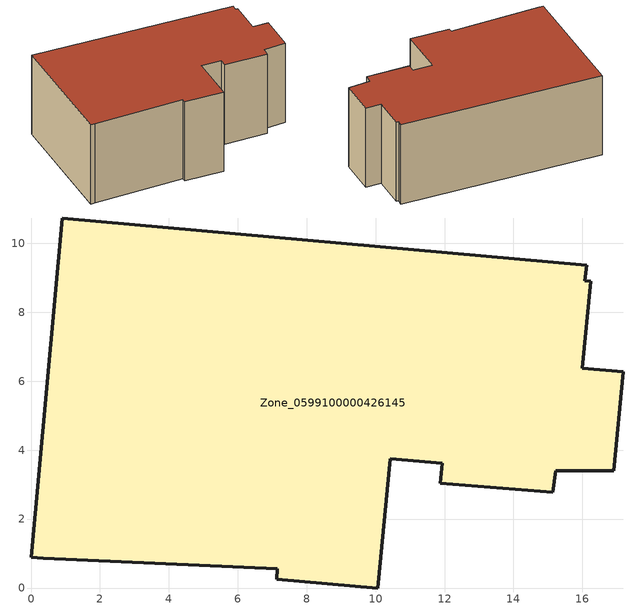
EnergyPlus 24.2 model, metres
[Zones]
Zone_0599100000426145
 floor ground (C_G): 0.91,10.74 16.13,9.36 16.07,8.92 16.25,8.9 16,6.38 17.19,6.28 16.9,3.41 15.23,3.41 15.13,2.79 11.88,3.04 11.93,3.62 10.42,3.75 10.06,0 7.13,0.26 7.15,0.56 0.36,0.86 0,0.89 z0
 wall outside (C_F): 10.42,3.75 11.93,3.62 11.88,3.04 15.13,2.79 15.23,3.41 16.9,3.41 17.19,6.28 16,6.38 16.25,8.9 16.07,8.92 16.13,9.36 0.91,10.74 0,0.89 0.36,0.86 7.15,0.56 7.13,0.26 10.06,0 10.42,3.75 z0:6.48
 roof outside (C_R): 0.91,10.74 0,0.89 0.36,0.86 7.15,0.56 7.13,0.26 10.06,0 10.42,3.75 11.93,3.62 11.88,3.04 15.13,2.79 15.23,3.41 16.9,3.41 17.19,6.28 16,6.38 16.25,8.9 16.07,8.92 16.13,9.36 z6.48
[BUILDING]
Pand.0599100000426145: North Axis=0; Terrain=City; Loads Convergence Tolerance Value=0.04; Temperature Convergence Tolerance Value=0.4; Solar Distribution=FullExterior; Maximum Number of Warmup Days=25; Minimum Number of Warmup Days=1
[Site:Location]
Rotterdam.The.Hague.AP_ZH_NLD Design_Conditions: Latitude=51.96; Longitude=4.45; Time Zone=1; Elevation=-4.5
[SITE:GROUNDTEMPERATURE:BUILDINGSURFACE]
18, 18, 18, 18, 18, 18, 18, 18, 18, 18, 18, 18
[MATERIAL] Thermal Absorptance=0.9; Solar Absorptance=0.7; Visible Absorptance=0.7
Name | Roughness | Thickness | Conductivity | Density | Specific Heat
G.D.2006-2014 | MediumSmooth | 0.15 | 0.06 | 540 | 1210
F.D.2006-2014 | Rough | 0.3 | 0.12 | 1920 | 840
R.D.2006-2014 | MediumRough | 0.2 | 0.08 | 1500 | 1000
[CONSTRUCTION]
C_G: G.D.2006-2014
C_F: F.D.2006-2014
C_R: R.D.2006-2014
[ZONE]
Zone_0599100000426145: Type=1; Multiplier=1; Ceiling Height=Autocalculate; Volume=Autocalculate; Floor Area=autocalculate; Part of Total Floor Area=Yes
[ZONEINFILTRATION:DESIGNFLOWRATE]
Infil_Zone_0599100000426145: Zone or ZoneList or Space or SpaceList=Zone_0599100000426145; Schedule=AlwaysOn; Design Flow Rate Calculation Method=Flow/Area; Flow Rate per Floor Area=0.0021; Constant Term Coefficient=1; Temperature Term Coefficient=0; Velocity Term Coefficient=0; Velocity Squared Term Coefficient=0
[HVACTEMPLATE:ZONE:IDEALLOADSAIRSYSTEM]
Zone_0599100000426145: Maximum Heating Supply Air Temperature=50; Minimum Cooling Supply Air Temperature=13; Maximum Heating Supply Air Humidity Ratio=0.0156; Minimum Cooling Supply Air Humidity Ratio=0.0077; Heating Limit=NoLimit; Cooling Limit=NoLimit; Dehumidification Control Type=ConstantSensibleHeatRatio; Cooling Sensible Heat Ratio=0.7; Dehumidification Setpoint=60; Humidification Control Type=None; Humidification Setpoint=30; Outdoor Air Method=None; Outdoor Air Flow Rate per Person=0.00944; Outdoor Air Flow Rate per Zone Floor Area=0; Outdoor Air Flow Rate per Zone=0; Demand Controlled Ventilation Type=None; Outdoor Air Economizer Type=NoEconomizer; Heat Recovery Type=None; Sensible Heat Recovery Effectiveness=0.7; Latent Heat Recovery Effectiveness=0.65
[ZONECONTROL:THERMOSTAT]
ThermostatControl_Zone_0599100000426145: Zone or ZoneList=Zone_0599100000426145; Control Type Schedule=DualSetpointControlType; Control 1=Thermostat_Zone_0599100000426145; Temperature Difference Between Cutout And Setpoint=0
[THERMOSTATSETPOINT:DUALSETPOINT]
Thermostat_Zone_0599100000426145: Heating Setpoint Temperature Schedule=HeatingSetpoint_Zone_0599100000426145; Cooling Setpoint Temperature Schedule=CoolingSetpoint_Zone_0599100000426145
[SCHEDULE:COMPACT]
HeatingSetpoint_Zone_0599100000426145: Through: 12/31, For: AllDays, Until: 24:00, 21
CoolingSetpoint_Zone_0599100000426145: Through: 12/31, For: AllDays, Until: 24:00, 24
DualSetpointControlType: Through: 12/31, For: AllDays, Until: 24:00, 4
AlwaysOn: Through: 12/31, For: AllDays, Until: 24:00, 1
